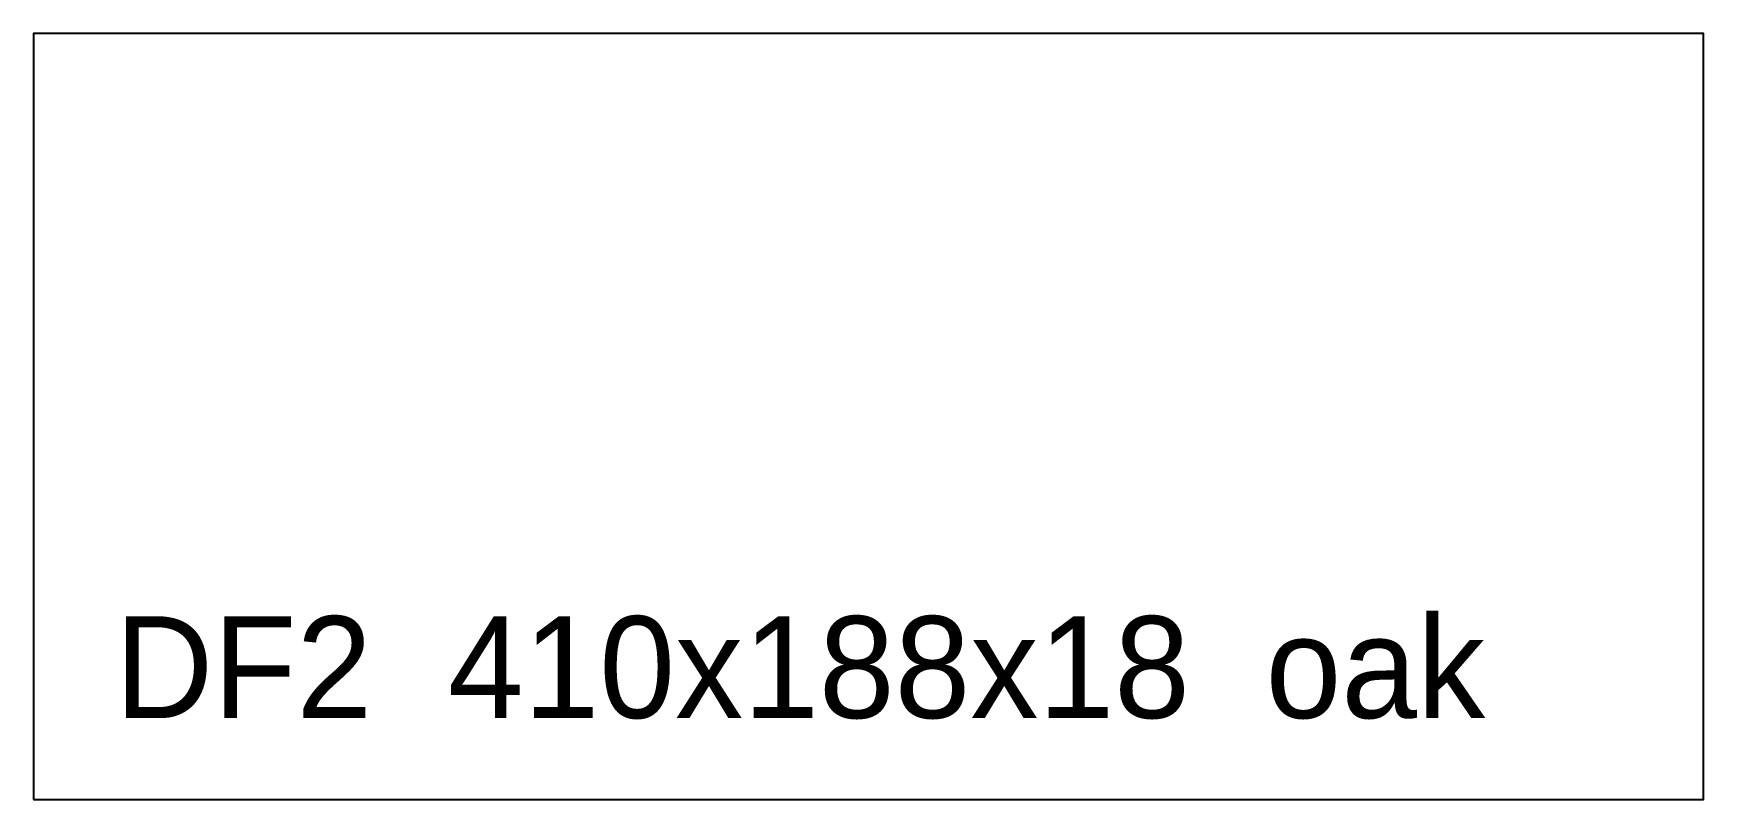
# Model space of a CAD drawing. Header units: millimetres. Extents: x 0 to 410, y 0 to 188.
import ezdxf

# ---------------------------------------------------------------- set-up
doc = ezdxf.new("R2010")
doc.units = ezdxf.units.MM
doc.layers.add('CUT', color=1, linetype='Continuous')
doc.layers.add('TEXT', color=7, linetype='Continuous')

msp = doc.modelspace()

# ---------------------------------------------------------------- linework, layer by layer
at = {"layer": 'CUT'}
msp.add_lwpolyline([(0, 0), (410, 0), (410, 188), (0, 188)], close=True, dxfattribs=at)

# ---------------------------------------------------------------- texts
at = {"layer": 'TEXT'}
msp.add_text('DF2  410x188x18  oak', height=25, dxfattribs=at).set_placement((20, 20))

doc.saveas('drawing.dxf')
